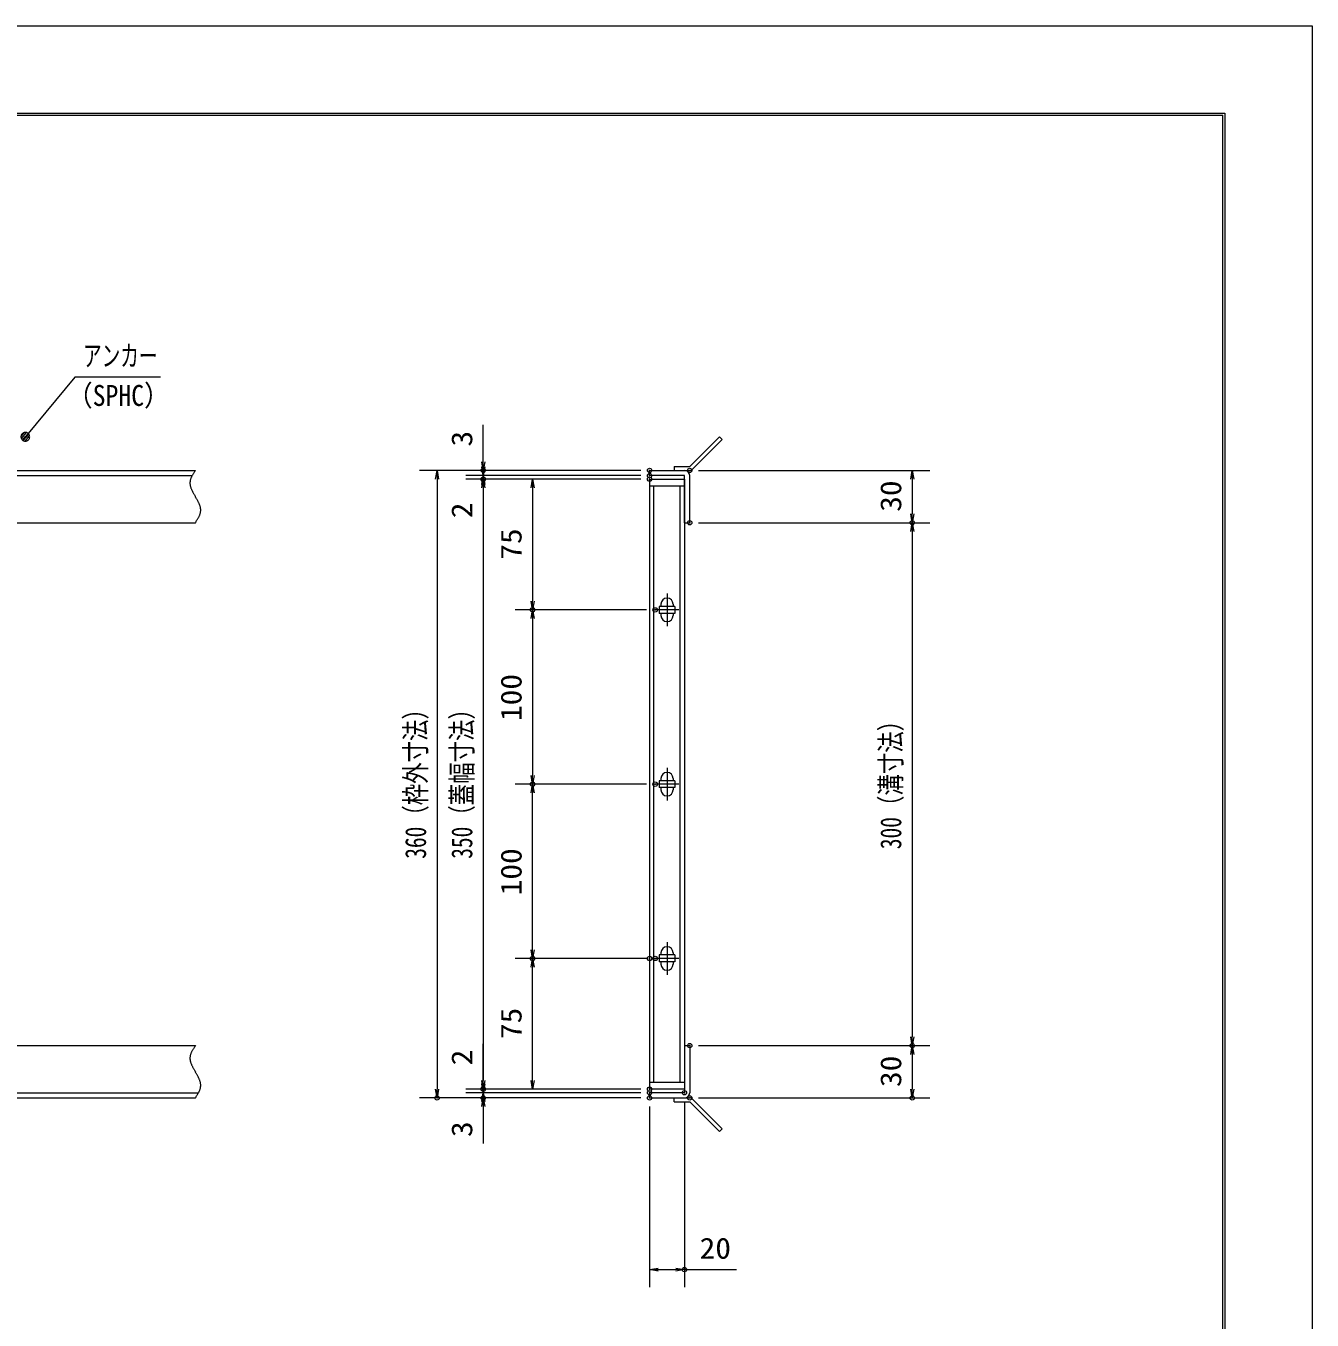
# Model space of a CAD drawing. Units: millimetres, scale not verified. Extents: x -1050 to 1050, y -742 to 742.
# Drawn here: x 312 to 1050, y 0 to 742 of the extents above; entities that cross this region are included whole.
import ezdxf
from ezdxf.enums import TextEntityAlignment as Align

# ---------------------------------------------------------------- set-up
doc = ezdxf.new("R2010")
doc.units = ezdxf.units.MM
doc.header["$LTSCALE"] = 5
doc.header["$PDMODE"] = 32
doc.header["$PDSIZE"] = 2.5
doc.linetypes.add('CHAIN1', pattern=[8, 5, -1, 1, -1])
doc.linetypes.add('DOUBLE_CHAIN1', pattern=[8.8, 5, -1, 0.6, -0.6, 0.6, -1])
for name, color, linetype, lineweight in [('0-0_7-図\u3000枠', 4, 'Continuous', 9), ('0-1_アンカー', 7, 'Continuous', 9), ('0-2_枠', 7, 'Continuous', 9), ('0-3_寸法注釈', 2, 'Continuous', 9), ('0-4_0', 2, 'Continuous', 9), ('0-5_DEFPOINTS', 134, 'Continuous', 9), ('0-6_蓋', 5, 'Continuous', 9), ('0-7_中心線', 6, 'CHAIN1', 9), ('0-8_想像線', 134, 'DOUBLE_CHAIN1', 9)]:
    doc.layers.add(name, color=color, linetype=linetype, lineweight=lineweight)
doc.styles.add('ＭＳ ゴシック', font='')
doc.styles.get('ＭＳ ゴシック').set_extended_font_data('MS Gothic')

# ---------------------------------------------------------------- blocks, each defined once
blk = doc.blocks.new('_OPEN')
at = {"layer": '0-4_0'}
blk.add_line((0, 0), (-5, 0), dxfattribs=at)
blk.add_lwpolyline([(-5, 0.833), (0, 0), (-5, -0.833)], dxfattribs=at)
blk = doc.blocks.new('A$C4F066A7F')
at = {"layer": '0-1_アンカー'}
for p, q in [((0, 96.52), (45.24, 96.52)), ((0, 85.02), (0, 96.52)), ((0, 85.02), (45.24, 85.02)), ((130.26, 0), (45.24, 85.02)), ((138.39, 8.13), (53.37, 93.15)), ((138.39, 8.13), (130.26, 0))]:
    blk.add_line(p, q, dxfattribs=at)
blk.add_arc((45.24, 85.02), 11.5, 45, 90, dxfattribs=at)
blk = doc.blocks.new('A$C6EB770D1')
at = {"layer": '0-1_アンカー'}
for p, q in [((130.257, 96.52), (45.237, 11.5)), ((138.388, 88.388), (53.368, 3.368)), ((138.388, 88.388), (130.257, 96.52)), ((0, 11.5), (45.237, 11.5)), ((0, 11.5), (0, 0)), ((0, 0), (45.237, 0))]:
    blk.add_line(p, q, dxfattribs=at)
blk.add_arc((45.237, 11.5), 11.5, 270, 315, dxfattribs=at)
blk = doc.blocks.new('_Dot')
at = {"layer": '0-4_0'}
for p, q in [((-2.5, 0), (-5, 0)), ((2.445, 0.5), (-2.445, 0.5)), ((1.997, 1.5), (-1.997, 1.5)), ((2.289, -0.995), (-2.289, -0.995)), ((1.499, -1.995), (-1.499, -1.995))]:
    blk.add_line(p, q, dxfattribs=at)
for points in [[(2.5, 0), (2.48, 0.313), (2.421, 0.622), (2.324, 0.92), (2.191, 1.204), (2.023, 1.469), (1.822, 1.711), (1.594, 1.926), (1.34, 2.111), (1.064, 2.262), (0.773, 2.378), (0.468, 2.456), (0.157, 2.495), (-0.157, 2.495), (-0.468, 2.456), (-0.773, 2.378), (-1.064, 2.262), (-1.34, 2.111), (-1.594, 1.926), (-1.822, 1.711), (-2.023, 1.469), (-2.191, 1.204), (-2.324, 0.92), (-2.421, 0.622), (-2.48, 0.313), (-2.5, 0), (0, 0)], [(-2.5, 0), (-2.48, -0.313), (-2.421, -0.622), (-2.324, -0.92), (-2.191, -1.204), (-2.023, -1.469), (-1.822, -1.711), (-1.594, -1.926), (-1.34, -2.111), (-1.064, -2.262), (-0.773, -2.378), (-0.468, -2.456), (-0.157, -2.495), (0.157, -2.495), (0.468, -2.456), (0.773, -2.378), (1.064, -2.262), (1.34, -2.111), (1.594, -1.926), (1.822, -1.711), (2.023, -1.469), (2.191, -1.204), (2.324, -0.92), (2.421, -0.622), (2.48, -0.313), (2.5, 0), (0, 0)]]:
    blk.add_lwpolyline(points, close=True, dxfattribs=at)

msp = doc.modelspace()

# ---------------------------------------------------------------- linework, layer by layer
at = {"layer": '0-0_7-図\u3000枠'}
for p in [(-973.75, 691.25), (998.75, -691.25)]:
    msp.add_line(p, (998.75, 691.25), dxfattribs=at)
msp.add_lwpolyline([(-975, 692.5), (1000, 692.5), (1000, -692.5)], dxfattribs=at)
at = {"layer": '0-2_枠'}
for p, q in [((-795.45, 487.475), (409.55, 487.475)), ((-792.45, 484.475), (407.714, 484.475)), ((670.063, 487.475), (690.063, 487.475)), ((670.063, 484.475), (670.063, 487.475)), ((690.063, 484.475), (670.063, 484.475)), ((690.063, 457.475), (690.063, 484.475)), ((693.063, 457.475), (693.063, 484.475)), ((204.55, 457.475), (409.55, 457.475)), ((690.063, 457.475), (693.063, 457.475)), ((204.55, 157.475), (409.55, 157.475)), ((690.063, 157.475), (690.063, 130.475)), ((690.063, 157.475), (693.063, 157.475)), ((693.063, 157.475), (693.063, 130.475)), ((-795.45, 127.475), (409.55, 127.475)), ((-792.45, 130.475), (411.386, 130.475)), ((690.063, 130.475), (670.063, 130.475)), ((670.063, 130.475), (670.063, 127.475)), ((670.063, 127.475), (690.063, 127.475))]:
    msp.add_line(p, q, dxfattribs=at)
for centre, start, end in [((690.063, 484.475), 0, 90), ((690.063, 130.475), 270, 0)]:
    msp.add_arc(centre, 3, start, end, dxfattribs=at)
at = {"layer": '0-3_寸法注釈'}
for p, q in [((574.681, 492.475), (574.681, 513.588)), ((574.681, 489.475), (574.681, 494.475)), ((665.063, 487.475), (538.149, 487.475)), ((665.063, 487.475), (564.681, 487.475)), ((665.063, 484.475), (564.681, 484.475)), ((665.063, 484.475), (564.681, 484.475)), ((574.681, 484.475), (574.681, 487.475)), ((574.681, 484.475), (574.681, 482.475)), ((698.11, 487.475), (830.677, 487.475)), ((548.149, 482.475), (548.149, 132.475)), ((665.063, 482.475), (564.681, 482.475)), ((665.063, 482.475), (564.681, 482.475)), ((574.681, 479.475), (574.681, 474.475)), ((574.681, 477.475), (574.681, 137.475)), ((574.681, 477.475), (574.681, 456.362)), ((665.063, 482.475), (592.943, 482.475)), ((602.943, 477.475), (602.943, 412.475)), ((820.677, 482.475), (820.677, 462.475)), ((698.11, 457.475), (830.677, 457.475)), ((698.11, 457.475), (830.677, 457.475)), ((820.677, 452.475), (820.677, 162.475)), ((668.253, 407.475), (592.943, 407.475)), ((668.253, 407.475), (592.943, 407.475)), ((602.943, 402.475), (602.943, 312.475)), ((668.253, 307.475), (592.943, 307.475)), ((668.253, 307.475), (592.943, 307.475)), ((602.943, 212.475), (602.943, 302.475)), ((665.063, 207.475), (592.943, 207.475)), ((668.253, 207.475), (592.943, 207.475)), ((602.943, 137.475), (602.943, 202.475)), ((574.681, 137.475), (574.681, 158.588)), ((698.063, 157.475), (830.677, 157.475)), ((698.063, 157.475), (830.677, 157.475)), ((820.677, 152.475), (820.677, 132.475)), ((574.681, 135.475), (574.681, 140.475)), ((665.063, 127.475), (538.149, 127.475)), ((665.063, 132.475), (564.681, 132.475)), ((665.063, 132.475), (564.681, 132.475)), ((665.063, 130.475), (564.681, 130.475)), ((665.063, 130.475), (564.681, 130.475)), ((665.063, 127.475), (564.681, 127.475)), ((574.681, 130.475), (574.681, 132.475)), ((574.681, 130.475), (574.681, 127.475)), ((665.063, 132.475), (592.943, 132.475)), ((698.11, 127.475), (830.677, 127.475)), ((574.681, 125.475), (574.681, 120.475)), ((574.681, 122.475), (574.681, 101.362)), ((670.063, 122.475), (670.063, 18.953)), ((690.063, 125.475), (690.063, 18.953)), ((675.063, 28.953), (685.063, 28.953)), ((690.063, 28.953), (719.909, 28.953))]:
    msp.add_line(p, q, dxfattribs=at)
msp.add_lwpolyline([(389.478, 540.968), (340.425, 540.968), (312.702, 507.538)], dxfattribs=at)
at = {"layer": '0-5_DEFPOINTS'}
msp.add_lwpolyline([(-1050, -742.5), (-1050, 742.5), (1050, 742.5), (1050, -742.5)], close=True, dxfattribs=at)
for p in [(574.681, 487.475), (574.681, 482.475), (670.063, 487.475), (670.063, 484.475), (670.063, 482.475), (670.063, 482.475), (693.11, 487.475), (693.11, 457.475), (820.677, 457.475), (602.943, 407.475), (673.253, 407.475), (602.943, 307.475), (602.943, 307.475), (673.253, 307.475), (673.253, 307.475), (602.943, 207.475), (670.063, 207.475), (673.253, 207.475), (693.063, 157.475), (820.677, 157.475), (574.681, 132.475), (670.063, 132.475), (670.063, 132.475), (548.149, 127.475), (574.681, 127.475), (670.063, 130.475), (670.063, 130.475), (670.063, 127.475), (690.063, 130.475), (693.11, 127.475), (820.677, 127.475), (690.063, 28.953)]:
    msp.add_point(p, dxfattribs=at)
at = {"layer": '0-6_蓋'}
for p, q in [((670.063, 482.475), (670.063, 132.475)), ((670.063, 482.475), (690.063, 482.475)), ((690.063, 478.475), (670.063, 478.475)), ((672.563, 136.475), (672.563, 478.475)), ((687.563, 136.475), (687.563, 478.475)), ((690.063, 482.475), (690.063, 132.475)), ((684.563, 409.475), (675.563, 409.475)), ((675.563, 409.475), (675.563, 405.475)), ((676.563, 410.725), (676.563, 409.475)), ((683.563, 410.725), (683.563, 409.475)), ((684.563, 409.475), (684.563, 405.475)), ((684.563, 405.475), (675.563, 405.475)), ((676.563, 405.475), (676.563, 404.225)), ((683.563, 405.475), (683.563, 404.225)), ((684.563, 305.475), (675.563, 305.475)), ((676.563, 310.725), (676.563, 309.475)), ((676.563, 305.475), (676.563, 304.225)), ((683.563, 310.725), (683.563, 309.475)), ((683.563, 305.475), (683.563, 304.225)), ((684.563, 309.475), (684.563, 305.475)), ((676.563, 210.725), (676.563, 209.475)), ((683.563, 210.725), (683.563, 209.475)), ((684.563, 209.475), (684.563, 205.475)), ((684.563, 205.475), (675.563, 205.475)), ((676.563, 205.475), (676.563, 204.225)), ((683.563, 205.475), (683.563, 204.225)), ((670.063, 136.475), (690.063, 136.475)), ((690.063, 132.475), (670.063, 132.475))]:
    msp.add_line(p, q, dxfattribs=at)
for points in [[(684.563, 309.475), (675.563, 309.475), (675.563, 305.475)], [(684.563, 209.475), (675.563, 209.475), (675.563, 205.475)]]:
    msp.add_lwpolyline(points, dxfattribs=at)
for centre, start, end in [((680.063, 410.725), 0, 180), ((680.063, 404.225), 180, 0), ((680.063, 310.725), 0, 180), ((680.063, 304.225), 180, 0), ((680.063, 210.725), 0, 180), ((680.063, 204.225), 180, 0)]:
    msp.add_arc(centre, 3.5, start, end, dxfattribs=at)
at = {"layer": '0-6_蓋', "color": 7}
for p in [(670.063, 482.475), (670.063, 132.475)]:
    msp.add_point(p, dxfattribs=at)
at = {"layer": '0-7_中心線'}
for p, q in [((680.063, 416.775), (680.063, 398.175)), ((686.872, 407.475), (673.253, 407.475)), ((680.063, 316.775), (680.063, 298.175)), ((686.872, 307.475), (673.253, 307.475)), ((680.063, 216.775), (680.063, 198.175)), ((686.872, 207.475), (673.253, 207.475))]:
    msp.add_line(p, q, dxfattribs=at)
at = {"layer": '0-8_想像線'}
for points in [[(409.55, 487.475), (409.359, 487.182), (409.169, 486.888), (408.98, 486.595), (408.792, 486.301), (408.608, 486.007), (408.427, 485.714), (408.249, 485.42), (408.076, 485.126), (407.909, 484.831), (407.747, 484.537), (407.592, 484.242), (407.443, 483.947), (407.303, 483.652), (407.171, 483.357), (407.048, 483.061), (406.935, 482.765), (406.832, 482.468), (406.741, 482.172), (406.661, 481.874), (406.593, 481.577), (406.538, 481.279), (406.497, 480.98), (406.47, 480.681), (406.458, 480.381), (406.46, 480.081), (406.476, 479.781), (406.505, 479.48), (406.547, 479.178), (406.601, 478.876), (406.666, 478.574), (406.743, 478.272), (406.829, 477.969), (406.926, 477.665), (407.032, 477.362), (407.147, 477.058), (407.27, 476.753), (407.401, 476.449), (407.538, 476.144), (407.683, 475.839)], [(407.683, 475.839), (407.833, 475.534), (407.989, 475.229), (408.15, 474.923), (408.316, 474.617), (408.485, 474.312), (408.657, 474.006), (408.833, 473.7), (409.01, 473.394), (409.189, 473.087), (409.369, 472.781), (409.55, 472.475)], [(411.417, 469.111), (411.267, 469.416), (411.111, 469.721), (410.95, 470.027), (410.784, 470.333), (410.615, 470.638), (410.443, 470.944), (410.267, 471.25), (410.09, 471.556), (409.911, 471.863), (409.731, 472.169), (409.55, 472.475)], [(409.55, 457.475), (409.741, 457.768), (409.931, 458.062), (410.12, 458.355), (410.308, 458.649), (410.492, 458.943), (410.673, 459.236), (410.851, 459.53), (411.024, 459.824), (411.191, 460.119), (411.353, 460.413), (411.508, 460.708), (411.657, 461.003), (411.797, 461.298), (411.929, 461.593), (412.052, 461.889), (412.165, 462.185), (412.268, 462.481), (412.359, 462.778), (412.439, 463.076), (412.507, 463.373), (412.562, 463.671), (412.603, 463.97), (412.63, 464.269), (412.642, 464.569), (412.64, 464.869), (412.624, 465.169), (412.595, 465.47), (412.553, 465.772), (412.499, 466.074), (412.434, 466.376), (412.357, 466.678), (412.271, 466.981), (412.174, 467.285), (412.068, 467.588), (411.953, 467.892), (411.83, 468.197), (411.699, 468.501), (411.562, 468.806), (411.417, 469.111)], [(409.55, 157.475), (409.359, 157.182), (409.169, 156.888), (408.98, 156.595), (408.792, 156.301), (408.608, 156.007), (408.427, 155.714), (408.249, 155.42), (408.076, 155.126), (407.909, 154.831), (407.747, 154.537), (407.592, 154.242), (407.443, 153.947), (407.303, 153.652), (407.171, 153.357), (407.048, 153.061), (406.935, 152.765), (406.832, 152.468), (406.741, 152.172), (406.661, 151.874), (406.593, 151.577), (406.538, 151.279), (406.497, 150.98), (406.47, 150.681), (406.458, 150.381), (406.46, 150.081), (406.476, 149.781), (406.505, 149.48), (406.547, 149.178), (406.601, 148.876), (406.666, 148.574), (406.743, 148.272), (406.829, 147.969), (406.926, 147.665), (407.032, 147.362), (407.147, 147.058), (407.27, 146.753), (407.401, 146.449), (407.538, 146.144), (407.683, 145.839)], [(407.683, 145.839), (407.833, 145.534), (407.989, 145.229), (408.15, 144.923), (408.316, 144.617), (408.485, 144.312), (408.657, 144.006), (408.833, 143.7), (409.01, 143.394), (409.189, 143.087), (409.369, 142.781), (409.55, 142.475)], [(411.417, 139.111), (411.267, 139.416), (411.111, 139.721), (410.95, 140.027), (410.784, 140.333), (410.615, 140.638), (410.443, 140.944), (410.267, 141.25), (410.09, 141.556), (409.911, 141.863), (409.731, 142.169), (409.55, 142.475)], [(409.55, 127.475), (409.741, 127.768), (409.931, 128.062), (410.12, 128.355), (410.308, 128.649), (410.492, 128.943), (410.673, 129.236), (410.851, 129.53), (411.024, 129.824), (411.191, 130.119), (411.353, 130.413), (411.508, 130.708), (411.657, 131.003), (411.797, 131.298), (411.929, 131.593), (412.052, 131.889), (412.165, 132.185), (412.268, 132.481), (412.359, 132.778), (412.439, 133.076), (412.507, 133.373), (412.562, 133.671), (412.603, 133.97), (412.63, 134.269), (412.642, 134.569), (412.64, 134.869), (412.624, 135.169), (412.595, 135.47), (412.553, 135.772), (412.499, 136.074), (412.434, 136.376), (412.357, 136.678), (412.271, 136.981), (412.174, 137.285), (412.068, 137.588), (411.953, 137.892), (411.83, 138.197), (411.699, 138.501), (411.562, 138.806), (411.417, 139.111)]]:
    msp.add_lwpolyline(points, dxfattribs=at)

# ---------------------------------------------------------------- block references
at = {"layer": '0-1_アンカー', "xscale": 0.2, "yscale": 0.2}
for name, p in [('A$C6EB770D1', (684.063, 487.475)), ('A$C4F066A7F', (684.063, 108.171))]:
    msp.add_blockref(name, p, dxfattribs=at)
at = {"layer": '0-3_寸法注釈'}
for name, p, rotation in [('_Dot', (312.05, 506.779), 229.33113), ('_OPEN', (574.681, 487.475), 270), ('_OPEN', (548.149, 487.475), 90), ('_OPEN', (574.681, 484.475), 270), ('_OPEN', (574.681, 484.475), 90), ('_OPEN', (820.677, 487.475), 90), ('_OPEN', (574.681, 482.475), 90), ('_OPEN', (574.681, 482.475), 90), ('_OPEN', (602.943, 482.475), 90), ('_OPEN', (820.677, 457.475), 270), ('_OPEN', (820.677, 457.475), 90), ('_OPEN', (602.943, 407.475), 270), ('_OPEN', (602.943, 407.475), 90), ('_OPEN', (602.943, 307.475), 270), ('_OPEN', (602.943, 307.475), 90), ('_OPEN', (602.943, 207.475), 270), ('_OPEN', (602.943, 207.475), 90), ('_OPEN', (820.677, 157.475), 270), ('_OPEN', (820.677, 157.475), 90), ('_OPEN', (574.681, 132.475), 270), ('_OPEN', (574.681, 132.475), 270), ('_OPEN', (574.681, 130.475), 270), ('_OPEN', (602.943, 132.475), 270), ('_OPEN', (548.149, 127.475), 270), ('_OPEN', (574.681, 130.475), 90), ('_OPEN', (574.681, 127.475), 90), ('_OPEN', (820.677, 127.475), 270), ('_OPEN', (670.063, 28.953), 180)]:
    msp.add_blockref(name, p, dxfattribs=dict(at, rotation=rotation))
msp.add_blockref('_OPEN', (690.063, 28.953), dxfattribs=at)

# ---------------------------------------------------------------- texts
at = {"layer": '0-3_寸法注釈', "color": 7, "style": 'ＭＳ ゴシック'}
for s, width, p in [('アンカー', 0.65, (345.202, 543.655)), ('（SPHC）', 0.9, (335.929, 520.865)), ('20', 1.1, (698.753, 31.64))]:
    msp.add_text(s, height=12.02, dxfattribs=dict(at, width=width)).set_placement(p, align=Align.BOTTOM_LEFT)
for s, height, width, p in [('3', 12.02, 1.1, (571.994, 501.165)), ('30', 12.02, 1.1, (817.99, 463.742)), ('2', 12.02, 1.1, (571.994, 460.052)), ('75', 12.02, 1.1, (600.256, 436.242)), ('100', 12.02, 1.1, (600.256, 343.72)), ('360（枠外寸法）', 12.02, 0.75, (545.462, 264.682)), ('350（蓋幅寸法）', 12.02, 0.75, (571.994, 264.682)), ('300（溝寸法）', 12.03, 0.75, (817.99, 270.184)), ('100', 12.02, 1.1, (600.256, 243.72)), ('75', 12.02, 1.1, (600.256, 161.242)), ('2', 12.02, 1.1, (571.994, 146.165)), ('30', 12.02, 1.1, (817.99, 133.742)), ('3', 12.02, 1.1, (571.994, 105.052))]:
    msp.add_text(s, height=height, rotation=90, dxfattribs=dict(at, width=width)).set_placement(p, align=Align.BOTTOM_LEFT)

doc.saveas('drawing.dxf')
